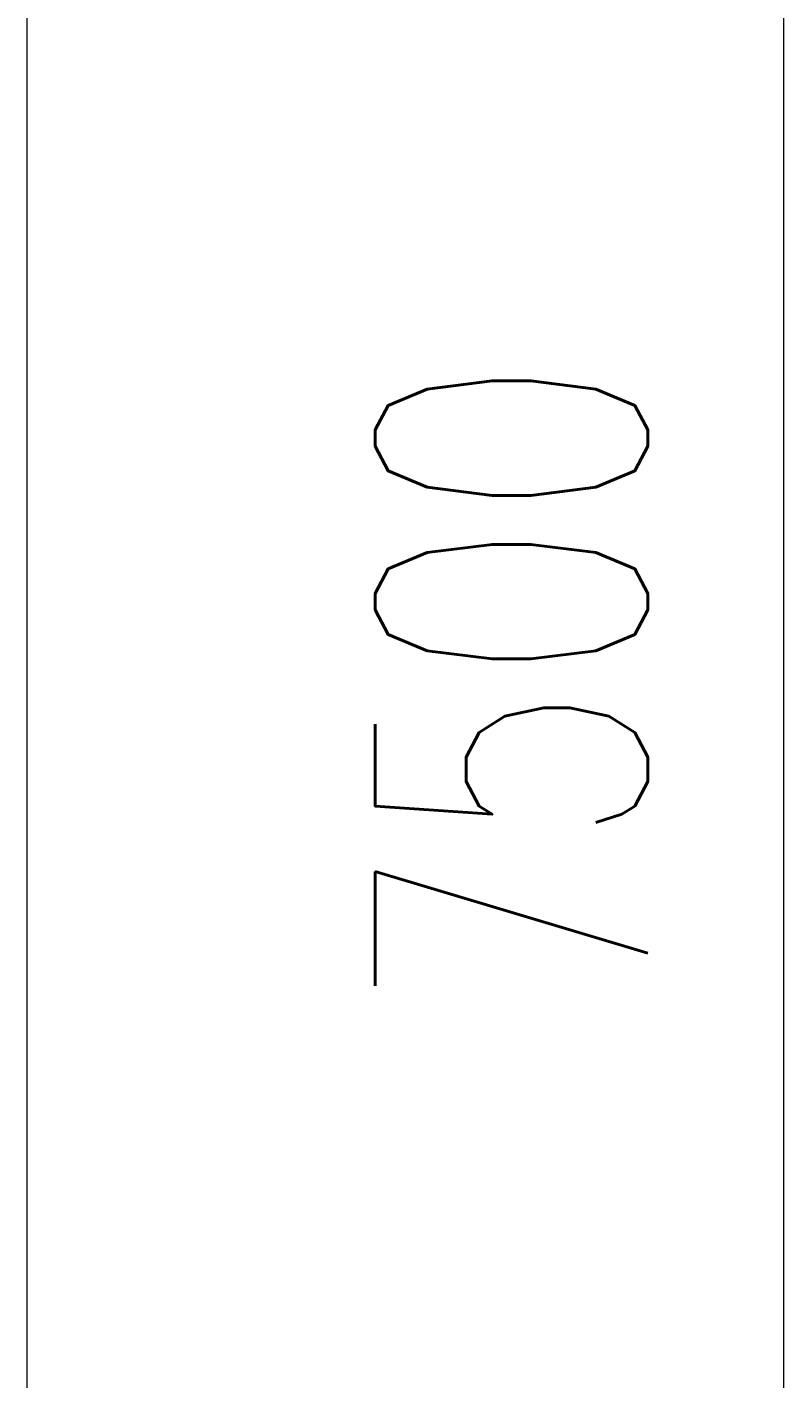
# Model space of a CAD drawing. Extents: x -681219 to -550379, y -242630 to -158199.
# Drawn here: x -674235 to -672985, y -216815 to -214583 of the extents above; entities that cross this region are included whole.
import ezdxf

# ---------------------------------------------------------------- set-up
doc = ezdxf.new("R2010")
doc.units = 0
doc.header["$LTSCALE"] = 1000
doc.layers.get('0').update_dxf_attribs({"linetype": 'CONTINUOUS'})
doc.layers.get('Defpoints').update_dxf_attribs({"linetype": 'CONTINUOUS'})
doc.layers.add('DIM', color=7, linetype='CONTINUOUS', lineweight=18)
doc.layers.add('轴网_标注', color=7, linetype='CONTINUOUS', lineweight=0)
doc.styles.add('DIM_FONT', font='simplex.shx', dxfattribs={"width": 0.7, "bigfont": 'gbcbig.shx'})
doc.dimstyles.new('DIMN150', dxfattribs={"dimscale": 1.5, "dimtxt": 300, "dimasz": 100, "dimexe": 250, "dimexo": 300, "dimgap": 150, "dimtad": 1, "dimtoh": 1, "dimdec": 0, "dimzin": 0, "dimdsep": 46, "dimtxsty": 'DIM_FONT', "dimblk": 'ARCHTICK', "dimcen": 0.09, "dimclrt": 256, "dimadec": 0, "dimazin": 0, "dimtfac": 1, "dimtdec": 4, "dimtofl": 0, "dimtmove": 0, "dimatfit": 3, "dimfxl": 0, "dimtolj": 1, "dimtzin": 0, "dimarcsym": 0})

# ---------------------------------------------------------------- blocks, each defined once
blk = doc.blocks.new('_ArchTick')
at = {"const_width": 0.15}
blk.add_lwpolyline([(-0.5, -0.5), (0.5, 0.5)], dxfattribs=at)
blk = doc.blocks.new('*D88')
at = {"layer": 'Defpoints', "color": 0, "transparency": 16777216}
for p in [(-2450, 15000), (-1200, 15000), (-1200, 7500)]:
    blk.add_point(p, dxfattribs=at)
at = {"layer": '轴网_标注', "color": 0, "lineweight": -2, "transparency": 16777216}
for p, q in [((-1650, 15000), (-2825, 15000)), ((-2450, 7500), (-2450, 15000)), ((-1650, 7500), (-2825, 7500))]:
    blk.add_line(p, q, dxfattribs=at)
at = {"layer": '轴网_标注', "color": 0, "lineweight": -2, "transparency": 16777216, "xscale": 150, "yscale": 150, "zscale": 150}
for p, rotation in [((-2450, 15000), 90), ((-2450, 7500), 270)]:
    blk.add_blockref('_ArchTick', p, dxfattribs=dict(at, rotation=rotation))
at = {"layer": '轴网_标注', "transparency": 16777216, "insert": (-2900, 11250), "char_height": 450, "attachment_point": 5, "rotation": 90, "style": 'DIM_FONT'}
blk.add_mtext('\\A1;7500', dxfattribs=at)
blk = doc.blocks.new('轴网FB0EDE194AE0F5E0_Y')
at = {"layer": '轴网_标注'}
blk.add_line((-3700, 0), (-3700, 22500), dxfattribs=at)
dim = blk.add_aligned_dim(p1=(-1200, 7500), p2=(-1200, 15000), distance=1250, dimstyle='DIMN150', dxfattribs=at)
dim.commit()
dim.dimension.update_dxf_attribs({"geometry": '*D88', "text_midpoint": (-2900, 11250)})

msp = doc.modelspace()

# ---------------------------------------------------------------- block references
at = {"layer": 'DIM'}
msp.add_blockref('轴网FB0EDE194AE0F5E0_Y', (-670535.2759, -226916.6983), dxfattribs=at)

doc.saveas('drawing.dxf')
